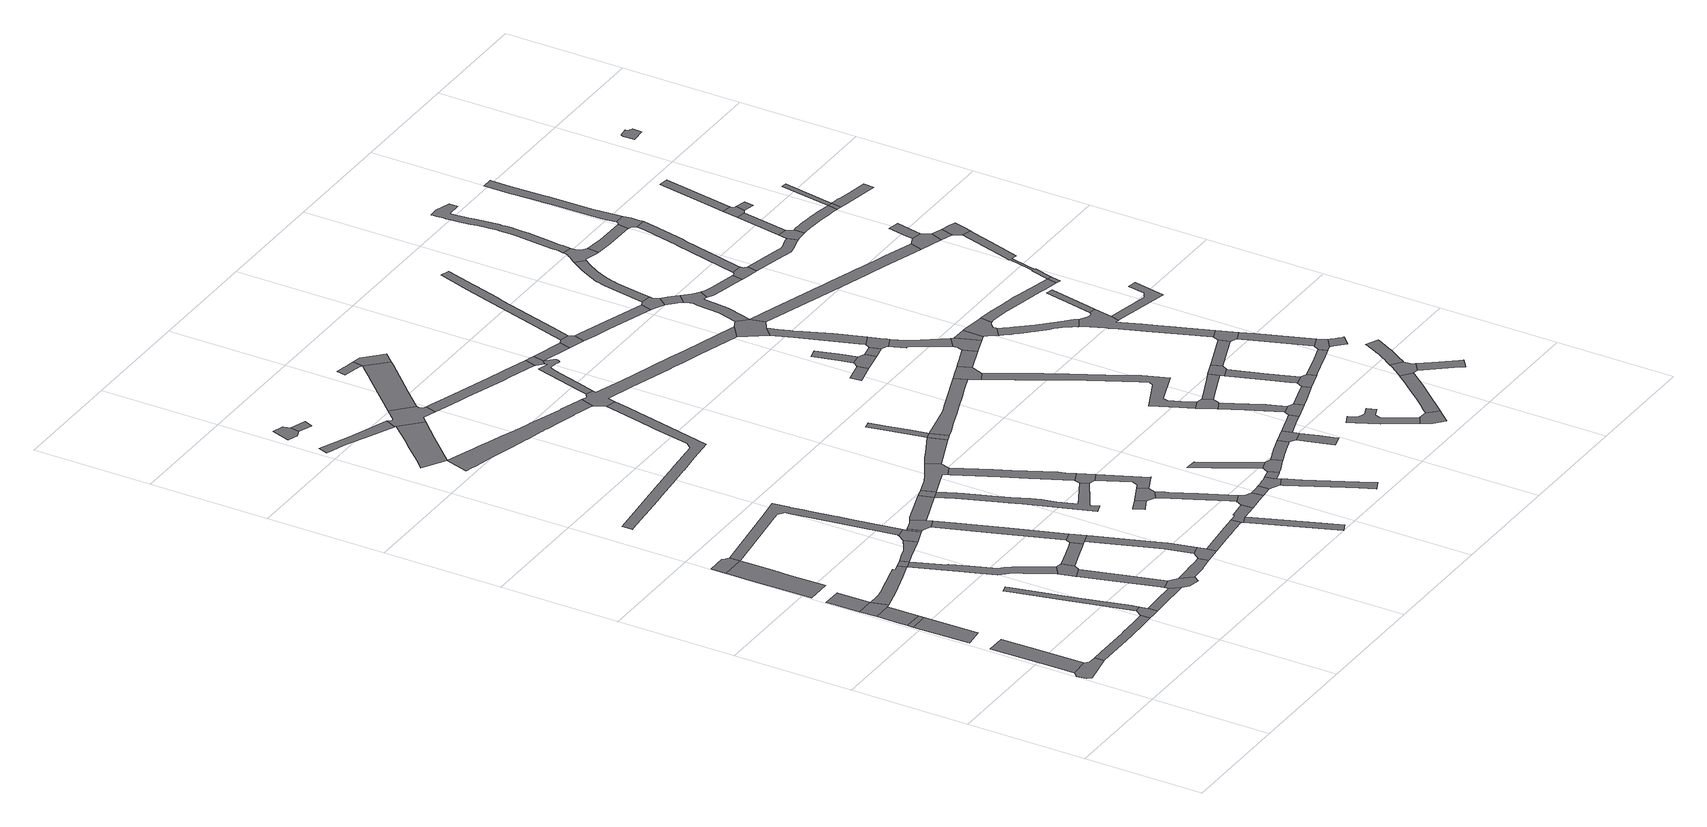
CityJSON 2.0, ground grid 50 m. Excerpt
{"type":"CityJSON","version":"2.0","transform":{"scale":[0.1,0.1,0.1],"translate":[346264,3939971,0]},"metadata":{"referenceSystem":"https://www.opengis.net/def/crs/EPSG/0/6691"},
"CityObjects":{
"road1":{"type":"Road","geometry":[{"type":"MultiSurface","lod":"1","boundaries":[[[0,1,2,3,4,5,6,7]]]}]},
"road2":{"type":"Road","attributes":{"function":"3","RoadStructureAttribute.sectionType":"1"},"geometry":[{"type":"MultiSurface","lod":"1","boundaries":[[[8,4,3,9,10,11]]]}]},
"road3":{"type":"Road","attributes":{"function":"3","RoadStructureAttribute.sectionType":"1"},"geometry":[{"type":"MultiSurface","lod":"1","boundaries":[[[12,13,14,15,16]]]}]},
"road4":{"type":"Road","geometry":[{"type":"MultiSurface","lod":"1","boundaries":[[[12,17,18,13]]]}]},
"road5":{"type":"Road","attributes":{"function":"3","RoadStructureAttribute.sectionType":"1"},"geometry":[{"type":"MultiSurface","lod":"1","boundaries":[[[19,20,18,17,21]]]}]},
"road6":{"type":"Road","geometry":[{"type":"MultiSurface","lod":"1","boundaries":[[[22,19,21,23,24,25]]]}]},
"road7":{"type":"Road","attributes":{"RoadStructureAttribute.sectionType":"1"},"geometry":[{"type":"MultiSurface","lod":"1","boundaries":[[[26,27,28,29,30,31,1,0,32,33,34,35]]]}]},
"road8":{"type":"Road","attributes":{"function":"3","RoadStructureAttribute.sectionType":"1"},"geometry":[{"type":"MultiSurface","lod":"1","boundaries":[[[36,37,38,22,25,39]]]}]},
"road9":{"type":"Road","attributes":{"function":"3","RoadStructureAttribute.sectionType":"1"},"geometry":[{"type":"MultiSurface","lod":"1","boundaries":[[[40,41,42,43,44,45,46,47,48,49,50]]]}]},
"road10":{"type":"Road","attributes":{"RoadStructureAttribute.sectionType":"1"},"geometry":[{"type":"MultiSurface","lod":"1","boundaries":[[[51,52,53,54,55,56,57,58,59,60,61,62,63,64,65,66,25,24,67,68,69]]]}]},
"road11":{"type":"Road","geometry":[{"type":"MultiSurface","lod":"1","boundaries":[[[70,71,46,45,72,73,74]]]}]},
"road12":{"type":"Road","geometry":[{"type":"MultiSurface","lod":"1","boundaries":[[[26,35,75,76,77,78,79,80,81,82,83,84]]]}]},
"road13":{"type":"Road","attributes":{"RoadStructureAttribute.sectionType":"1"},"geometry":[{"type":"MultiSurface","lod":"1","boundaries":[[[83,85,86,87,88,89,90,91,92,84]]]}]},
"road14":{"type":"Road","attributes":{"RoadStructureAttribute.sectionType":"1"},"geometry":[{"type":"MultiSurface","lod":"1","boundaries":[[[80,93,94,95,96,97,81]]]}]},
"road15":{"type":"Road","geometry":[{"type":"MultiSurface","lod":"1","boundaries":[[[98,99,100,51,69,101]]]}]},
"road16":{"type":"Road","attributes":{"RoadStructureAttribute.sectionType":"1"},"geometry":[{"type":"MultiSurface","lod":"1","boundaries":[[[101,102,103,104,105,106,107,108,109,110,111,112,113,114,115,116,117,118,119,120,98]]]}]},
"road17":{"type":"Road","attributes":{"RoadStructureAttribute.sectionType":"1"},"geometry":[{"type":"MultiSurface","lod":"1","boundaries":[[[121,122,123,124,125,126,127,128,129,130,131,132,133,72,45,134,135,136,137,138,139,140,141,142,143,144]]]}]},
"road18":{"type":"Road","attributes":{"RoadStructureAttribute.sectionType":"1"},"geometry":[{"type":"MultiSurface","lod":"1","boundaries":[[[145,146,147,148,149,150,151]]]}]},
"road19":{"type":"Road","geometry":[{"type":"MultiSurface","lod":"1","boundaries":[[[150,152,153,110,109,154,151]]]}]},
"road20":{"type":"Road","attributes":{"RoadStructureAttribute.sectionType":"1"},"geometry":[{"type":"MultiSurface","lod":"1","boundaries":[[[155,156,157,158,159,160,161,99,98]]]}]},
"road21":{"type":"Road","geometry":[{"type":"MultiSurface","lod":"1","boundaries":[[[162,163,148,147,96,95,164,165]]]}]},
"road22":{"type":"Road","attributes":{"RoadStructureAttribute.sectionType":"1"},"geometry":[{"type":"MultiSurface","lod":"1","boundaries":[[[166,167,168,169,170,171,172,173,163,162]]]}]},
"road23":{"type":"Road","geometry":[{"type":"MultiSurface","lod":"1","boundaries":[[[157,174,175,176,177,121,144,158]]]}]},
"road24":{"type":"Road","attributes":{"RoadStructureAttribute.sectionType":"1"},"geometry":[{"type":"MultiSurface","lod":"1","boundaries":[[[178,179,180,153,152,181,182,183]]]}]},
"road25":{"type":"Road","attributes":{"RoadStructureAttribute.sectionType":"1"},"geometry":[{"type":"MultiSurface","lod":"1","boundaries":[[[177,176,184,185,186]]]}]},
"road26":{"type":"Road","geometry":[{"type":"MultiSurface","lod":"1","boundaries":[[[185,187,188,189,190,191,186]]]}]},
"road27":{"type":"Road","attributes":{"RoadStructureAttribute.sectionType":"1"},"geometry":[{"type":"MultiSurface","lod":"1","boundaries":[[[187,192,193,194,195,196,197,198,199,188]]]}]},
"road28":{"type":"Road","geometry":[{"type":"MultiSurface","lod":"1","boundaries":[[[200,201,196,195,178,183]]]}]},
"road29":{"type":"Road","geometry":[{"type":"MultiSurface","lod":"1","boundaries":[[[170,169,202,203,204,205,206]]]}]},
"road30":{"type":"Road","attributes":{"RoadStructureAttribute.sectionType":"1"},"geometry":[{"type":"MultiSurface","lod":"1","boundaries":[[[205,207,208,209,201,200,210,211,212,206]]]}]},
"road31":{"type":"Road","geometry":[{"type":"MultiSurface","lod":"1","boundaries":[[[213,214,215,216,217,218,219]]]}]},
"road32":{"type":"Road","attributes":{"RoadStructureAttribute.sectionType":"1"},"geometry":[{"type":"MultiSurface","lod":"1","boundaries":[[[220,221,222,190,189,223]]]}]},
"road33":{"type":"Road","attributes":{"RoadStructureAttribute.sectionType":"1"},"geometry":[{"type":"MultiSurface","lod":"1","boundaries":[[[224,225,226,227,228,229,230,231,232,233]]]}]},
"road34":{"type":"Road","attributes":{"function":"2","RoadStructureAttribute.sectionType":"1"},"geometry":[{"type":"MultiSurface","lod":"1","boundaries":[[[234,235,236,237,238,239,240,241,242]]]}]},
"road35":{"type":"Road","attributes":{"RoadStructureAttribute.sectionType":"1"},"geometry":[{"type":"MultiSurface","lod":"1","boundaries":[[[243,244,245,246,247,248,249,250,251,252,253,254,255,256,257,258,259,260,261,262,263,264,265,266,267]]]}]},
"road36":{"type":"Road","attributes":{"RoadStructureAttribute.sectionType":"1"},"geometry":[{"type":"MultiSurface","lod":"1","boundaries":[[[215,268,269,216]]]}]},
"road37":{"type":"Road","attributes":{"RoadStructureAttribute.sectionType":"1"},"geometry":[{"type":"MultiSurface","lod":"1","boundaries":[[[270,271,272,273,274,275,276,277,278,279,204,203]]]}]},
"road38":{"type":"Road","geometry":[{"type":"MultiSurface","lod":"1","boundaries":[[[220,223,280,281]]]}]},
"road39":{"type":"Road","attributes":{"RoadStructureAttribute.sectionType":"1"},"geometry":[{"type":"MultiSurface","lod":"1","boundaries":[[[282,283,284,285,286,287,288,289,290,291,292,293,294,295,296,297,298,299,300,301,302,303,304,305,306,307,308,309,310,311,312,313,314,315,316,242,317]]]}]},
"road40":{"type":"Road","geometry":[{"type":"MultiSurface","lod":"1","boundaries":[[[223,318,319,320,321,322,323,324,325,326,327,328,329,330,331,332,333,334,335,336,337,338,339,340,280]]]}]},
"road41":{"type":"Road","attributes":{"RoadStructureAttribute.sectionType":"1"},"geometry":[{"type":"MultiSurface","lod":"1","boundaries":[[[341,342,343,344,345]]]}]},
"road42":{"type":"Road","attributes":{"RoadStructureAttribute.sectionType":"1"},"geometry":[{"type":"MultiSurface","lod":"1","boundaries":[[[346,347,348,349,350,351]]]}]},
"road43":{"type":"Road","geometry":[{"type":"MultiSurface","lod":"1","boundaries":[[[352,353,354,355,356,357,358,230,229,236,235,359,360,361]]]}]},
"road44":{"type":"Road","geometry":[{"type":"MultiSurface","lod":"1","boundaries":[[[362,363,364,365,366,281,280,367,368,369,370,371]]]}]},
"road45":{"type":"Road","geometry":[{"type":"MultiSurface","lod":"1","boundaries":[[[372,373,374,375,376,377,275,274,341,345]]]}]},
"road46":{"type":"Road","geometry":[{"type":"MultiSurface","lod":"1","boundaries":[[[378,379,380,381,346,351]]]}]},
"road47":{"type":"Road","attributes":{"RoadStructureAttribute.sectionType":"1"},"geometry":[{"type":"MultiSurface","lod":"1","boundaries":[[[382,383,384,385,379,378,386,387,388,389]]]}]},
"road48":{"type":"Road","attributes":{"RoadStructureAttribute.sectionType":"1"},"geometry":[{"type":"MultiSurface","lod":"1","boundaries":[[[390,391,392,393,394,395,370,369,396,397,398,399]]]}]},
"road49":{"type":"Road","geometry":[{"type":"MultiSurface","lod":"1","boundaries":[[[400,382,389,374,373,401,402,403,404]]]}]},
"road50":{"type":"Road","geometry":[{"type":"MultiSurface","lod":"1","boundaries":[[[405,390,399,330,329,406]]]}]},
"road51":{"type":"Road","attributes":{"RoadStructureAttribute.sectionType":"1"},"geometry":[{"type":"MultiSurface","lod":"1","boundaries":[[[407,408,409,381,380,410,411,412,405,406]]]}]},
"road52":{"type":"Road","attributes":{"RoadStructureAttribute.sectionType":"1"},"geometry":[{"type":"MultiSurface","lod":"1","boundaries":[[[403,413,414,415,416,417,404]]]}]},
"road53":{"type":"Road","attributes":{"function":"2","RoadStructureAttribute.sectionType":"1"},"geometry":[{"type":"MultiSurface","lod":"1","boundaries":[[[418,419,420,421,422,356,355,423,424,425,426,427,428,429]]]}]},
"road54":{"type":"Road","attributes":{"RoadStructureAttribute.sectionType":"1"},"geometry":[{"type":"MultiSurface","lod":"1","boundaries":[[[430,431,432,433,434,435,362,371]]]}]},
"road55":{"type":"Road","geometry":[{"type":"MultiSurface","lod":"1","boundaries":[[[436,437,438,439,415,414,440,441,442]]]}]},
"road56":{"type":"Road","attributes":{"RoadStructureAttribute.sectionType":"1"},"geometry":[{"type":"MultiSurface","lod":"1","boundaries":[[[443,444,445,446,447,448,449,361,360,450,451,452,453,454,455,456,457,458]]]}]},
"road57":{"type":"Road","attributes":{"function":"2","RoadStructureAttribute.sectionType":"1"},"geometry":[{"type":"MultiSurface","lod":"1","boundaries":[[[459,460,461,462,463,464,465,466,467,468,469,470,429]]]}]},
"road58":{"type":"Road","attributes":{"RoadStructureAttribute.sectionType":"1"},"geometry":[{"type":"MultiSurface","lod":"1","boundaries":[[[471,472,473,441,440,474,475,476,477,478]]]}]},
"road59":{"type":"Road","geometry":[{"type":"MultiSurface","lod":"1","boundaries":[[[431,430,479,480,481]]]}]},
"road60":{"type":"Road","attributes":{"RoadStructureAttribute.sectionType":"1"},"geometry":[{"type":"MultiSurface","lod":"1","boundaries":[[[482,483,484,485,486,487,431,481]]]}]},
"road61":{"type":"Road","attributes":{"RoadStructureAttribute.sectionType":"1"},"geometry":[{"type":"MultiSurface","lod":"1","boundaries":[[[488,489,490,436,442,491,492,493,494]]]}]},
"road62":{"type":"Road","attributes":{"RoadStructureAttribute.sectionType":"1"},"geometry":[{"type":"MultiSurface","lod":"1","boundaries":[[[495,496,497,498,499,500]]]}]},
"road63":{"type":"Road","geometry":[{"type":"MultiSurface","lod":"1","boundaries":[[[501,459,429,428,502,503,504]]]}]},
"road64":{"type":"Road","geometry":[{"type":"MultiSurface","lod":"1","boundaries":[[[505,506,507,508,509,510,500,499,488,494]]]}]},
"road65":{"type":"Road","geometry":[{"type":"MultiSurface","lod":"1","boundaries":[[[511,512,513,514,515,516,517,518,519,520,521,522,523,524,525,526,527,528,529,530,531,532,533,534,535,536,537,538,539]]]}]},
"road66":{"type":"Road","attributes":{"RoadStructureAttribute.sectionType":"1"},"geometry":[{"type":"MultiSurface","lod":"1","boundaries":[[[540,541,542,543,544,545,546,509,508,547,548,549,550,551,552]]]}]},
"road67":{"type":"Road","geometry":[{"type":"MultiSurface","lod":"1","boundaries":[[[457,553,511,539,554,555,556,458]]]}]},
"road68":{"type":"Road","attributes":{"RoadStructureAttribute.sectionType":"1"},"geometry":[{"type":"MultiSurface","lod":"1","boundaries":[[[557,558,559,560,561,481,480,562,563,564,565,566,567,568,569,570]]]}]},
"road69":{"type":"Road","attributes":{"RoadStructureAttribute.sectionType":"1"},"geometry":[{"type":"MultiSurface","lod":"1","boundaries":[[[571,572,573,574,575,576,577,523,522,578,301,300,256,255,579,580,581,582,583,584,585]]]}]},
"road70":{"type":"Road","attributes":{"RoadStructureAttribute.sectionType":"1"},"geometry":[{"type":"MultiSurface","lod":"1","boundaries":[[[586,554,539,587,588]]]}]},
"road71":{"type":"Road","geometry":[{"type":"MultiSurface","lod":"1","boundaries":[[[589,590,591,540,552,592,593,594,595,596]]]}]},
"road72":{"type":"Road","attributes":{"RoadStructureAttribute.sectionType":"1"},"geometry":[{"type":"MultiSurface","lod":"1","boundaries":[[[597,598,599,600,601,602,593,592]]]}]},
"road73":{"type":"Road","geometry":[{"type":"MultiSurface","lod":"1","boundaries":[[[603,588,587,604,605,606,607]]]}]},
"road74":{"type":"Road","attributes":{"RoadStructureAttribute.sectionType":"1"},"geometry":[{"type":"MultiSurface","lod":"1","boundaries":[[[608,609,610,611,612]]]}]},
"road75":{"type":"Road","attributes":{"RoadStructureAttribute.sectionType":"1"},"geometry":[{"type":"MultiSurface","lod":"1","boundaries":[[[595,613,614,615,616,617,618,619,596]]]}]},
"road76":{"type":"Road","geometry":[{"type":"MultiSurface","lod":"1","boundaries":[[[620,621,622,623,624,625,626,627]]]}]},
"road77":{"type":"Road","geometry":[{"type":"MultiSurface","lod":"1","boundaries":[[[569,628,629,630,631,632,570]]]}]},
"road78":{"type":"Road","geometry":[{"type":"MultiSurface","lod":"1","boundaries":[[[633,608,612,634,635,636,637,638]]]}]},
"road79":{"type":"Road","attributes":{"RoadStructureAttribute.sectionType":"1"},"geometry":[{"type":"MultiSurface","lod":"1","boundaries":[[[639,640,641,642,624,623,643,644,645]]]}]},
"road80":{"type":"Road","attributes":{"RoadStructureAttribute.sectionType":"1"},"geometry":[{"type":"MultiSurface","lod":"1","boundaries":[[[637,646,647,648,649,650,651,638]]]}]},
"road81":{"type":"Road","geometry":[{"type":"MultiSurface","lod":"1","boundaries":[[[639,645,616,615,652,653]]]}]},
"road82":{"type":"Road","attributes":{"RoadStructureAttribute.sectionType":"1"},"geometry":[{"type":"MultiSurface","lod":"1","boundaries":[[[654,655,656,657,658,659,660,661,662,663,664,665,666]]]}]},
"road83":{"type":"Road","attributes":{"RoadStructureAttribute.sectionType":"1"},"geometry":[{"type":"MultiSurface","lod":"1","boundaries":[[[667,668,669,670,671,672,673,674,675,676,677,621,620,678,679,680,681,682,683,684,685,686,629,628]]]}]},
"road84":{"type":"Road","attributes":{"RoadStructureAttribute.sectionType":"1"},"geometry":[{"type":"MultiSurface","lod":"1","boundaries":[[[687,688,689,690,691,692,693,605,604]]]}]},
"road85":{"type":"Road","attributes":{"RoadStructureAttribute.sectionType":"1"},"geometry":[{"type":"MultiSurface","lod":"1","boundaries":[[[694,635,634,695]]]}]},
"road86":{"type":"Road","geometry":[{"type":"MultiSurface","lod":"1","boundaries":[[[696,697,698,654,666,699,700]]]}]},
"road87":{"type":"Road","attributes":{"RoadStructureAttribute.sectionType":"1"},"geometry":[{"type":"MultiSurface","lod":"1","boundaries":[[[701,702,703,704,705,706,707,708,709,710,711,603,607]]]}]},
"road88":{"type":"Road","attributes":{"RoadStructureAttribute.sectionType":"1"},"geometry":[{"type":"MultiSurface","lod":"1","boundaries":[[[630,712,713,714,715,631]]]}]},
"road89":{"type":"Road","attributes":{"RoadStructureAttribute.sectionType":"1"},"geometry":[{"type":"MultiSurface","lod":"1","boundaries":[[[626,716,717,718,719,627]]]}]},
"road90":{"type":"Road","geometry":[{"type":"MultiSurface","lod":"1","boundaries":[[[720,721,722,723,724,725,571,585]]]}]},
"road91":{"type":"Road","attributes":{"RoadStructureAttribute.sectionType":"1"},"geometry":[{"type":"MultiSurface","lod":"1","boundaries":[[[652,726,727,728,729,730,731,653]]]}]},
"road92":{"type":"Road","attributes":{"RoadStructureAttribute.sectionType":"1"},"geometry":[{"type":"MultiSurface","lod":"1","boundaries":[[[732,733,734,735,736,737,721,720,738,739,740]]]}]},
"road93":{"type":"Road","geometry":[{"type":"MultiSurface","lod":"1","boundaries":[[[741,742,743,744,745,732,740,694,695]]]}]},
"road94":{"type":"Road","attributes":{"RoadStructureAttribute.sectionType":"1"},"geometry":[{"type":"MultiSurface","lod":"1","boundaries":[[[746,747,748,749,743,742,750,751,752,753,754,755,756,757,758,759,760,761,762,763,764,765,766]]]}]},
"road95":{"type":"Road","geometry":[{"type":"MultiSurface","lod":"1","boundaries":[[[767,768,769,713,712,770,771,772,773,746,766]]]}]},
"road96":{"type":"Road","geometry":[{"type":"MultiSurface","lod":"1","boundaries":[[[774,775,776,777,778,779,780,781,782,691,690]]]}]},
"road97":{"type":"Road","attributes":{"RoadStructureAttribute.sectionType":"1"},"geometry":[{"type":"MultiSurface","lod":"1","boundaries":[[[783,784,785,786,787,788,789,790]]]}]},
"road98":{"type":"Road","geometry":[{"type":"MultiSurface","lod":"1","boundaries":[[[785,791,792,718,717,786]]]}]},
"road99":{"type":"Road","geometry":[{"type":"MultiSurface","lod":"1","boundaries":[[[790,789,729,728,793,794]]]}]},
"road100":{"type":"Road","attributes":{"RoadStructureAttribute.sectionType":"1"},"geometry":[{"type":"MultiSurface","lod":"1","boundaries":[[[795,796,797,798,799,800,801,802,803,698,697,804,805,806,807,808,809,810]]]}]},
"road101":{"type":"Road","geometry":[{"type":"MultiSurface","lod":"1","boundaries":[[[811,773,772,812,813]]]}]},
"road102":{"type":"Road","geometry":[{"type":"MultiSurface","lod":"1","boundaries":[[[814,815,816,817,818,819,725,724,820,821,822,823,824,825,826,827,828,829]]]}]},
"road103":{"type":"Road","attributes":{"RoadStructureAttribute.sectionType":"1"},"geometry":[{"type":"MultiSurface","lod":"1","boundaries":[[[830,831,832,779,778,833,834,835,836,837,814,829]]]}]},
"road104":{"type":"Road","attributes":{"RoadStructureAttribute.sectionType":"1"},"geometry":[{"type":"MultiSurface","lod":"1","boundaries":[[[838,839,840,841,842,843,844,845,846,847,848,849,850,851,852,853,854,855,856,857,858,859,860,861,862,811,813]]]}]},
"road105":{"type":"Road","attributes":{"RoadStructureAttribute.sectionType":"1"},"geometry":[{"type":"MultiSurface","lod":"1","boundaries":[[[863,864,865,866,867,868,869,870,871,872,873,874,875,876,877,782,781,878,879,880,881,882,883,884,885,886,887,888,889,890,891,892,893,894,895]]]}]},
"road106":{"type":"Road","attributes":{"RoadStructureAttribute.sectionType":"1"},"geometry":[{"type":"MultiSurface","lod":"1","boundaries":[[[896,897,792,791,898,899]]]}]},
"road107":{"type":"Road","attributes":{"RoadStructureAttribute.sectionType":"1"},"geometry":[{"type":"MultiSurface","lod":"1","boundaries":[[[793,900,901,902,903,904,905,794]]]}]},
"road108":{"type":"Road","attributes":{"RoadStructureAttribute.sectionType":"1"},"geometry":[{"type":"MultiSurface","lod":"1","boundaries":[[[848,906,907,908,909,910,911,912,913,914,915,916,917,918,919,920,921,922,923,924,925,926,927,928,929,930,931,932,933,934,935,936,937,938,939,940,941,942,943,944,945,946,947,948,949,950,951,849]]]}]},
"road109":{"type":"Road","attributes":{"RoadStructureAttribute.sectionType":"1"},"geometry":[{"type":"MultiSurface","lod":"1","boundaries":[[[825,952,953,954,955,956,957,958,826]]]}]},
"road110":{"type":"Road","geometry":[{"type":"MultiSurface","lod":"1","boundaries":[[[959,960,961,962,963,964,965,795,810,966,967]]]}]},
"road111":{"type":"Road","attributes":{"RoadStructureAttribute.sectionType":"1"},"geometry":[{"type":"MultiSurface","lod":"1","boundaries":[[[966,968,969,970,971,972,967]]]}]},
"road112":{"type":"Road","attributes":{"RoadStructureAttribute.sectionType":"1"},"geometry":[{"type":"MultiSurface","lod":"1","boundaries":[[[973,974,975,976,977,978,979,980,981,982,983,984,985,986,928,927,987,988,989,990,991,992,993,994,995,996,997,998,999,1000]]]}]},
"road113":{"type":"Road","geometry":[{"type":"MultiSurface","lod":"1","boundaries":[[[1001,1002,1000,999,896,899]]]}]},
"road114":{"type":"Road","attributes":{"RoadStructureAttribute.sectionType":"1"},"geometry":[{"type":"MultiSurface","lod":"1","boundaries":[[[961,1003,1004,1005,1006,1007,1008,1009,1010,1011,1012,1013,1014,1015,1016,1017,1018,1019,1020,1021,1022,962]]]}]},
"road115":{"type":"Road","attributes":{"RoadStructureAttribute.sectionType":"1"},"geometry":[{"type":"MultiSurface","lod":"1","boundaries":[[[1023,1002,1001,1024,1025,1026]]]}]},
"road116":{"type":"Road","geometry":[{"type":"MultiSurface","lod":"1","boundaries":[[[1027,1028,1029,1030,1031,1032,1033,1034,1035,1036,1037,1038,1039,1040,1041,1042,1043,1044,1045,863,895]]]}]},
"road117":{"type":"Road","geometry":[{"type":"MultiSurface","lod":"1","boundaries":[[[1025,904,903,1046,1047,1048,1049,1050,1051,1052,1053,1026]]]}]},
"road118":{"type":"Road","geometry":[{"type":"MultiSurface","lod":"1","boundaries":[[[1054,1055,1056,1057,1058,956,955,1059,1060,1061,1062,1063,1064,1065,1066,1067,1068]]]}]},
"road119":{"type":"Road","attributes":{"RoadStructureAttribute.sectionType":"1"},"geometry":[{"type":"MultiSurface","lod":"1","boundaries":[[[1069,1070,1071,1072,1073,1074,1075,1076,1077,1078,1079,1080,724,723,1081,1082,1083,1084,1085]]]}]},
"road120":{"type":"Road","attributes":{"RoadStructureAttribute.sectionType":"1"},"geometry":[{"type":"MultiSurface","lod":"1","boundaries":[[[1086,1087,1088,1089,1090,1091,1092,1093,1047,1046,1094,1095,1096]]]}]},
"road121":{"type":"Road","attributes":{"RoadStructureAttribute.sectionType":"1"},"geometry":[{"type":"MultiSurface","lod":"1","boundaries":[[[858,1097,1098,1099,1100,1101,1102,1103,1104,1105,1106,1107,1108,1109,1110,1111,1112,1113,1114,1115,859]]]}]},
"road122":{"type":"Road","attributes":{"RoadStructureAttribute.sectionType":"1"},"geometry":[{"type":"MultiSurface","lod":"1","boundaries":[[[981,1116,1117,1118,1119,1120,982]]]}]},
"road123":{"type":"Road","attributes":{"RoadStructureAttribute.sectionType":"1"},"geometry":[{"type":"MultiSurface","lod":"1","boundaries":[[[1121,1122,1123,1124,1125,1126,1127,1128,1129,1130,1131,1132,1133,1134,1135,1136,1137,1138,1139,1140,1141,1142,1143,1144,1145,1146,1147,1148,1149,1150,1151,1152,1153,1035,1034,1154,1155,1156,1157,1158,1159,1160,1161,1162,1163,1164,1165,1166,1167,1168,1169,1170,1171,1172,1173,1174,1175,1176,1177,1178]]]}]},
"road124":{"type":"Road","geometry":[{"type":"MultiSurface","lod":"1","boundaries":[[[1179,1180,1181,1182,1183,1184,1185,1186,1187,980,979]]]}]},
"road125":{"type":"Road","attributes":{"RoadStructureAttribute.sectionType":"1"},"geometry":[{"type":"MultiSurface","lod":"1","boundaries":[[[1030,1188,1189,1190,1191,1192,1193,1031]]]}]},
"road126":{"type":"Road","attributes":{"RoadStructureAttribute.sectionType":"1"},"geometry":[{"type":"MultiSurface","lod":"1","boundaries":[[[1194,1195,1196,1197,1198,1199,1200,1201,1202,1203,1204,1205,1206,1207,1054,1068]]]}]},
"road127":{"type":"Road","attributes":{"RoadStructureAttribute.sectionType":"1"},"geometry":[{"type":"MultiSurface","lod":"1","boundaries":[[[1208,1209,1210,1211,1212,1213,1214,1215,1216,1217,1218,1219,1220,1221,1222,1223,1224,1225,1226,1061,1060]]]}]},
"road128":{"type":"Road","geometry":[{"type":"MultiSurface","lod":"1","boundaries":[[[1109,1108,1227,1228]]]}]},
"road129":{"type":"Road","geometry":[{"type":"MultiSurface","lod":"1","boundaries":[[[1229,1191,1190,1230,1231,1232,1202,1201,1233,1234,1235,1236]]]}]},
"road130":{"type":"Road","geometry":[{"type":"MultiSurface","lod":"1","boundaries":[[[1237,1215,1214,1238,1239,1240,1241,1242,1243,1244]]]}]},
"road131":{"type":"Road","attributes":{"RoadStructureAttribute.sectionType":"1"},"geometry":[{"type":"MultiSurface","lod":"1","boundaries":[[[1235,1245,1246,1247,1248,1249,1250,1251,1252,1253,1254,1255,1256,1257,1258,1259,1236]]]}]},
"road132":{"type":"Road","attributes":{"RoadStructureAttribute.sectionType":"1"},"geometry":[{"type":"MultiSurface","lod":"1","boundaries":[[[1260,1261,1262,1263,1264,1265,1109,1228,1266,1267,1268,1269,1270,1271,1272,1273,1274,1275,1276,1277]]]}]},
"road133":{"type":"Road","attributes":{"RoadStructureAttribute.sectionType":"1"},"geometry":[{"type":"MultiSurface","lod":"1","boundaries":[[[1278,1279,1237,1244]]]}]},
"road134":{"type":"Road","geometry":[{"type":"MultiSurface","lod":"1","boundaries":[[[1280,1281,1069,1085,1282,1283]]]}]},
"road135":{"type":"Road","geometry":[{"type":"MultiSurface","lod":"1","boundaries":[[[1284,1285,1286,1279,1278,1287,1288]]]}]},
"road136":{"type":"Road","attributes":{"RoadStructureAttribute.sectionType":"1"},"geometry":[{"type":"MultiSurface","lod":"1","boundaries":[[[1289,1290,1291,1281,1280]]]}]},
"road137":{"type":"Road","attributes":{"RoadStructureAttribute.sectionType":"1"},"geometry":[{"type":"MultiSurface","lod":"1","boundaries":[[[1292,1283,1282,1293]]]}]},
"road138":{"type":"Road","attributes":{"RoadStructureAttribute.sectionType":"1"},"geometry":[{"type":"MultiSurface","lod":"1","boundaries":[[[1294,1295,1296,1297,1298,1299,1300,1301,1302,1303,1242,1241,1304,1305,1306,1307,1308,1309,1310,1311,1312,1313,1314]]]}]},
"road139":{"type":"Road","attributes":{"RoadStructureAttribute.sectionType":"1"},"geometry":[{"type":"MultiSurface","lod":"1","boundaries":[[[1287,1315,1316,1288]]]}]},
"road140":{"type":"Road","geometry":[{"type":"MultiSurface","lod":"1","boundaries":[[[1276,1317,1318,1319,1292,1293,1277]]]}]},
"road141":{"type":"Road","attributes":{"RoadStructureAttribute.sectionType":"1"},"geometry":[{"type":"MultiSurface","lod":"1","boundaries":[[[1285,1320,1321,1322,1323,1324,1286]]]}]},
"road142":{"type":"Road","geometry":[{"type":"MultiSurface","lod":"1","boundaries":[[[1313,1325,1326,1314]]]}]},
"road143":{"type":"Road","attributes":{"RoadStructureAttribute.sectionType":"1"},"geometry":[{"type":"MultiSurface","lod":"1","boundaries":[[[1326,1327,1328,1314]]]}]},
"road144":{"type":"Road","attributes":{"RoadStructureAttribute.sectionType":"1"},"geometry":[{"type":"MultiSurface","lod":"1","boundaries":[[[1329,1330,1331,1332,1333,1334,1335,1336,1326,1325,1337,1338,1339,1340,1341,1342,1343,1344]]]}]},
"road145":{"type":"Road","geometry":[{"type":"MultiSurface","lod":"1","boundaries":[[[1345,1346,1347,1348,1349,1350,1351]]]}]}
},
"vertices":[
[158,296,0],[158,336,0],[121,336,0],[104,351,0],[24,346,0],[4,326,0],[11,286,0],[26,271,0],
[23,417,0],[102,514,0],[99,704,0],[19,703,0],
[94,1030,0],[14,1029,0],[17,814,0],[18,792,0],[98,800,0],
[94,1053,0],[14,1054,0],
[13,1185,0],[14,1087,0],[93,1186,0],
[12,1258,0],[100,1188,0],[109,1190,0],[92,1259,0],
[511,343,0],[457,341,0],[368,338,0],[367,338,0],[328,337,0],[206,336,0],[331,297,0],[368,298,0],[458,301,0],[512,303,0],
[10,1400,0],[11,1370,0],[11,1354,0],[90,1401,0],
[115,1463,0],[113,1616,0],[113,1691,0],[112,1759,0],[111,1795,0],[111,1827,0],[6,1826,0],[6,1810,0],[7,1725,0],[8,1641,0],[10,1462,0],
[372,1305,0],[342,1298,0],[340,1306,0],[313,1299,0],[177,1263,0],[171,1262,0],[165,1261,0],[159,1260,0],[153,1259,0],[144,1258,0],[136,1258,0],[127,1257,0],[119,1257,0],[112,1258,0],[105,1258,0],[99,1258,0],[193,1211,0],[312,1248,0],[381,1270,0],
[6,1891,0],[6,1869,0],[109,1872,0],[91,1887,0],[86,1892,0],
[541,304,0],[550,304,0],[553,304,0],[555,304,0],[557,304,0],[571,305,0],[569,345,0],[563,369,0],[561,380,0],[531,373,0],
[556,399,0],[554,408,0],[501,623,0],[442,867,0],[438,881,0],[409,873,0],[415,848,0],[464,651,0],
[642,308,0],[734,312,0],[763,313,0],[732,352,0],[640,348,0],
[419,1282,0],[408,1316,0],[383,1308,0],[382,1268,0],
[458,1066,0],[465,1049,0],[501,950,0],[522,928,0],[541,906,0],[559,872,0],[561,868,0],[618,761,0],[659,791,0],[650,806,0],[578,933,0],[562,950,0],[560,952,0],[558,955,0],[541,974,0],[503,1074,0],[485,1120,0],[475,1148,0],[471,1146,0],
[610,1419,0],[579,1623,0],[571,1678,0],[569,1691,0],[554,1792,0],[551,1807,0],[550,1817,0],[543,1862,0],[542,1867,0],[532,1933,0],[469,1924,0],[466,1923,0],[423,1917,0],[372,1864,0],[444,1875,0],[473,1879,0],[495,1863,0],[498,1861,0],[501,1837,0],[514,1755,0],[535,1614,0],[566,1415,0],[566,1413,0],[566,1412,0],
[680,543,0],[727,380,0],[730,370,0],[778,383,0],[730,549,0],[684,709,0],[637,691,0],
[698,735,0],[686,784,0],[636,695,0],
[457,1294,0],[550,1323,0],[559,1326,0],[544,1379,0],[498,1351,0],[482,1341,0],[440,1327,0],
[852,310,0],[813,356,0],[785,292,0],[835,285,0],
[918,314,0],[920,315,0],[936,317,0],[982,324,0],[975,366,0],[936,363,0],[918,362,0],[868,359,0],
[565,1328,0],[567,1329,0],[631,1352,0],[613,1404,0],
[838,837,0],[818,828,0],[758,808,0],[774,761,0],[834,781,0],[853,787,0],
[633,1352,0],[640,1355,0],[622,1407,0],
[678,1340,0],[720,1355,0],[712,1378,0],[683,1432,0],[665,1422,0],
[690,1304,0],[729,1196,0],[768,1085,0],[849,857,0],[891,872,0],[809,1103,0],[775,1199,0],[749,1274,0],
[870,793,0],[914,808,0],
[1005,327,0],[1058,334,0],[1053,373,0],[1044,409,0],[1001,398,0],
[1016,520,0],[1001,563,0],[922,786,0],[897,718,0],[953,562,0],[973,507,0],
[79,3706,0],[98,3713,0],[108,3717,0],[118,3756,0],[107,3784,0],[64,3799,0],[37,3721,0],
[853,1493,0],[701,1442,0],[690,1436,0],[872,1436,0],
[26,3548,0],[52,3539,0],[105,3521,0],[151,3500,0],[214,3471,0],[317,3425,0],[338,3471,0],[259,3502,0],[170,3536,0],[40,3588,0],
[321,3258,0],[404,3344,0],[323,3422,0],[316,3414,0],[249,3342,0],[223,3315,0],[147,3234,0],[106,3192,0],[202,3134,0],
[110,2288,0],[113,2288,0],[333,2312,0],[376,2317,0],[474,2327,0],[577,2338,0],[579,2338,0],[675,2349,0],[785,2361,0],[826,2544,0],[859,2696,0],[870,2747,0],[884,2808,0],[838,2818,0],[817,2722,0],[793,2609,0],[786,2578,0],[753,2425,0],[733,2400,0],[592,2385,0],[579,2384,0],[577,2383,0],[505,2376,0],[333,2357,0],[108,2332,0],
[169,3695,0],[184,3732,0],
[1078,336,0],[1150,345,0],[1211,352,0],[1222,353,0],[1283,360,0],[1279,400,0],[1217,393,0],[1215,393,0],[1145,384,0],[1074,376,0],
[910,1450,0],[891,1505,0],
[201,3028,0],[217,3024,0],[307,3000,0],[399,2977,0],[481,2956,0],[484,2955,0],[523,2945,0],[561,2936,0],[563,2935,0],[584,2930,0],[586,2929,0],[602,2925,0],[641,2915,0],[681,2904,0],[721,2893,0],[722,2893,0],[760,2882,0],[800,2871,0],[817,2866,0],[835,2924,0],[821,2928,0],[738,2955,0],[731,2957,0],[684,2972,0],[587,3004,0],[585,3005,0],[544,3018,0],[521,3026,0],[519,3026,0],[451,3050,0],[417,3061,0],[381,3074,0],[348,3085,0],[313,3096,0],[311,3097,0],[172,3036,0],
[904,1363,0],[914,1340,0],[962,1213,0],[976,1177,0],[994,1128,0],[1018,1056,0],[1085,859,0],[1123,872,0],[1111,905,0],[1110,908,0],[1146,929,0],[1247,989,0],[1232,1022,0],[1136,970,0],[1097,949,0],[1070,1029,0],[1058,1086,0],[1042,1124,0],[1013,1193,0],[1005,1214,0],[1004,1216,0],[951,1355,0],[941,1379,0],
[1287,351,0],[1422,0,0],[1459,17,0],[1427,100,0],[1324,365,0],
[1223,781,0],[1185,764,0],[1167,756,0],[1186,715,0],[1196,719,0],[1242,741,0],
[488,3404,0],[484,3411,0],[483,3419,0],[486,3429,0],[406,3505,0],[361,3458,0],[353,3458,0],[427,3368,0],[485,3349,0],[500,3397,0],
[1066,1589,0],[1029,1568,0],[992,1547,0],[955,1526,0],[936,1520,0],[960,1468,0],[1031,1494,0],[1040,1476,0],[1085,1497,0],[1097,1535,0],
[1355,369,0],[1397,374,0],[1392,421,0],[1315,412,0],[1318,405,0],[1289,401,0],
[1278,724,0],[1316,748,0],[1326,779,0],[1308,820,0],
[1448,468,0],[1384,603,0],[1337,703,0],[1332,715,0],[1303,671,0],[1340,592,0],[1396,472,0],[1407,449,0],
[1285,1067,0],[1268,1103,0],[1260,1132,0],[1235,1184,0],[1185,1288,0],[1156,1350,0],[1045,1465,0],[1123,1296,0],[1167,1200,0],[1238,1046,0],
[1458,446,0],[1417,376,0],[1478,383,0],[1494,385,0],[1488,433,0],
[1315,1000,0],[1276,982,0],
[1336,853,0],[1328,830,0],[1323,827,0],[1396,811,0],[1401,813,0],[1399,816,0],
[1540,390,0],[1547,391,0],[1544,436,0],[1525,434,0],[1522,434,0],
[630,3738,0],[606,3713,0],[595,3702,0],[593,3699,0],[564,3669,0],[489,3433,0],[566,3513,0],[591,3539,0],[593,3541,0],[704,3656,0],[721,3674,0],[642,3750,0],
[1261,1602,0],[1236,1677,0],[1205,1661,0],[1171,1644,0],[1138,1627,0],[1104,1610,0],
[1613,448,0],[1596,444,0],[1579,441,0],[1562,438,0],[1590,370,0],[1631,389,0],[1623,405,0],
[876,3279,0],[871,3280,0],[800,3302,0],[598,3366,0],[591,3368,0],[589,3369,0],[530,3388,0],[510,3341,0],[568,3323,0],[588,3316,0],[590,3316,0],[638,3301,0],[813,3245,0],[844,3236,0],[965,3200,0],[979,3247,0],
[650,3795,0],[598,3805,0],[596,3806,0],[594,3806,0],[561,3813,0],[553,3773,0],[591,3766,0],[594,3765,0],[596,3765,0],[607,3763,0],[616,3761,0],[629,3757,0],
[1756,128,0],[1664,320,0],[1641,368,0],[1595,359,0],[1697,148,0],[1718,105,0],[1746,45,0],[1787,65,0],
[1267,1604,0],[1291,1613,0],[1266,1684,0],
[1251,1758,0],[1232,1854,0],[1219,1919,0],[1189,1913,0],[1201,1855,0],[1221,1753,0],
[1652,460,0],[1647,458,0],[1631,453,0],[1625,405,0],[1643,410,0],[1662,416,0],[1667,418,0],
[1614,660,0],[1576,729,0],[1528,732,0],[1574,650,0],[1666,488,0],[1704,502,0],
[678,3790,0],[751,3705,0],[761,3716,0],[687,3788,0],
[1684,424,0],[1707,433,0],[1729,442,0],[1751,451,0],[1734,493,0],[1725,495,0],
[991,3172,0],[996,3167,0],[996,3165,0],[996,3164,0],[995,3162,0],[994,3162,0],[953,3172,0],[949,3173,0],[947,3171,0],[916,3062,0],[891,2971,0],[879,2930,0],[910,2920,0],[934,2995,0],[950,3051,0],[968,3117,0],[977,3137,0],[980,3141,0],[981,3141,0],[983,3142,0],[986,3142,0],[1015,3137,0],[1024,3133,0],[1033,3133,0],[1038,3137,0],[1040,3144,0],[1040,3151,0],[1036,3159,0],[1006,3188,0],
[1865,541,0],[1856,538,0],[1809,522,0],[1806,521,0],[1791,515,0],[1772,508,0],[1754,500,0],[1770,459,0],[1789,466,0],[1807,473,0],[1825,480,0],[1870,495,0],[1878,498,0],
[965,3196,0],[1020,3236,0],[1001,3241,0],[989,3245,0],
[1498,1748,0],[1477,1741,0],[1440,1726,0],[1430,1722,0],[1374,1709,0],[1323,1624,0],[1373,1643,0],[1450,1671,0],[1453,1672,0],[1497,1689,0],[1558,1712,0],[1609,1732,0],[1677,1757,0],[1658,1809,0],
[1577,2699,0],[1565,2703,0],[1339,2771,0],[1264,2794,0],[1088,2847,0],[1033,2864,0],[905,2905,0],[859,2916,0],[892,2844,0],[1006,2809,0],[1189,2754,0],[1212,2747,0],[1254,2734,0],[1338,2709,0],[1518,2654,0],
[1028,3233,0],[1138,3150,0],[1152,3198,0],
[1922,558,0],[1902,552,0],[1875,544,0],[1905,483,0],[1953,497,0],[1947,519,0],[1946,523,0],[1934,562,0],
[1942,355,0],[1946,339,0],[1986,350,0],[1995,353,0],[1993,359,0],[1974,426,0],
[1173,3210,0],[1208,3131,0],[1222,3178,0],[1211,3198,0],[1212,3199,0],
[1554,2159,0],[1469,2140,0],[1474,2097,0],[1474,2095,0],[1564,2115,0],
[2007,543,0],[2029,550,0],[2060,559,0],[2048,597,0],[1996,581,0],[1992,580,0],[1949,566,0],
[1960,939,0],[1919,920,0],[1924,910,0],[1954,847,0],[1995,866,0],[1996,869,0],[2007,897,0],[1988,933,0],
[1702,1713,0],[1741,1735,0],[1761,1787,0],[1741,1840,0],[1692,1822,0],
[1572,2183,0],[1655,2135,0],[1645,2179,0],[1639,2182,0],[1617,2192,0],[1572,2184,0],
[2102,633,0],[2085,675,0],[2071,709,0],[2043,766,0],[1999,755,0],[2030,691,0],[2059,621,0],
[1605,2239,0],[1598,2265,0],[1574,2355,0],[1531,2344,0],[1554,2254,0],[1558,2240,0],
[2141,584,0],[2129,622,0],
[2275,168,0],[2225,252,0],[2202,292,0],[2210,320,0],[2247,336,0],[2232,372,0],[2195,357,0],[2165,368,0],[2149,404,0],[2108,386,0],[2122,352,0],[2162,270,0],[2237,145,0],
[1736,1654,0],[1764,1604,0],[1776,1583,0],[1862,1433,0],[1862,1432,0],[1925,1309,0],[1982,1197,0],[1995,1162,0],[1985,1143,0],[1847,1081,0],[1893,974,0],[1934,993,0],[1914,1040,0],[1920,1060,0],[2062,1112,0],[2023,1215,0],[1963,1333,0],[1901,1454,0],[1854,1537,0],[1775,1676,0],
[1263,3114,0],[1333,3093,0],[1507,3036,0],[1528,3029,0],[1544,3076,0],[1348,3141,0],[1254,3169,0],
[1697,2190,0],[1710,2147,0],
[2343,113,0],[2356,127,0],[2315,164,0],[2262,104,0],[2303,67,0],
[1236,3280,0],[1314,3543,0],[1320,3562,0],[1357,3683,0],[1360,3693,0],[1398,3818,0],[1360,3829,0],[1317,3690,0],[1286,3588,0],[1275,3554,0],[1221,3371,0],
[1873,1828,0],[1853,1883,0],[1773,1852,0],[1761,1848,0],
[2121,943,0],[2171,964,0],[2157,1006,0],[2117,989,0],
[1589,2554,0],[1630,2593,0],[1637,2597,0],[1666,2616,0],[1654,2677,0],[1613,2716,0],
[2168,592,0],[2197,601,0],[2265,625,0],[2253,660,0],[2209,647,0],[2193,642,0],
[1758,2235,0],[1717,2359,0],[1675,2464,0],[1661,2497,0],[1656,2508,0],[1641,2551,0],[1620,2468,0],[1701,2236,0],[1710,2212,0],
[1730,2138,0],[1739,2133,0],[1786,2154,0],[1782,2165,0],[1773,2189,0],
[1905,1962,0],[1860,2022,0],[1839,2053,0],[1810,2099,0],[1740,2130,0],[1747,2113,0],[1763,2068,0],[1773,2072,0],[1793,2038,0],[1799,2028,0],[1802,2023,0],[1811,2007,0],[1820,1992,0],[1828,1977,0],[1835,1965,0],[1836,1964,0],[1841,1954,0],[1848,1943,0],[1852,1936,0],[1855,1931,0],[1858,1926,0],
[1861,1917,0],[1861,1906,0],[1858,1893,0],[1922,1846,0],[1929,1848,0],[1949,1855,0],[1914,1951,0],
[1541,3025,0],[1552,3020,0],[1564,3015,0],[1575,3009,0],[1586,3002,0],[1617,3041,0],[1607,3069,0],[1609,3080,0],[1564,3086,0],
[2291,756,0],[2265,831,0],[2220,961,0],[2177,946,0],[2222,817,0],[2258,712,0],[2267,688,0],[2311,698,0],
[2235,988,0],[2218,1030,0],
[2350,652,0],[2339,687,0],
[2501,384,0],[2494,375,0],[2477,353,0],[2453,323,0],[2428,294,0],[2403,265,0],[2378,236,0],[2356,210,0],[2333,185,0],[2457,243,0],[2470,258,0],[2485,276,0],[2496,288,0],[2520,319,0],[2538,341,0],[2545,351,0],
[1978,1951,0],[1970,1863,0],[1978,1866,0],
[1637,2951,0],[1644,2939,0],[1648,2916,0],[1647,2908,0],[1645,2895,0],[1635,2798,0],[1680,2773,0],[1685,2789,0],[1691,2850,0],[1695,2890,0],[1696,2899,0],[1712,2895,0],[1735,2934,0],[1715,2947,0],[1706,2954,0],[1675,2987,0],
[1664,2999,0],[1643,3022,0],[1618,3041,0],[1596,2994,0],[1606,2986,0],[1615,2977,0],[1624,2968,0],[1632,2958,0],
[1980,1864,0],[1983,1862,0],[1985,1859,0],[1988,1856,0],[1989,1854,0],[1990,1853,0],[1996,1845,0],[1999,1841,0],[2002,1836,0],[2007,1828,0],[2013,1821,0],[2054,1850,0],[2054,1854,0],[2053,1859,0],[2053,1860,0],[2055,1868,0],[2059,1872,0],[2061,1874,0],[2073,1885,0],[2078,1888,0],[2083,1889,0],[2089,1939,0],[2083,1940,0],[2005,1949,0],[1991,1951,0],
[1685,3447,0],[1674,3430,0],[1663,3413,0],[1653,3395,0],[1643,3377,0],[1635,3362,0],[1627,3347,0],[1619,3331,0],[1617,3327,0],[1612,3316,0],[1608,3303,0],[1604,3290,0],[1600,3277,0],[1595,3262,0],[1584,3207,0],[1614,3110,0],[1628,3199,0],[1635,3234,0],[1639,3251,0],[1643,3264,0],[1647,3277,0],[1650,3288,0],[1654,3298,0],[1654,3299,0],[1660,3313,0],[1667,3327,0],[1674,3341,0],[1682,3356,0],[1687,3363,0],[1692,3373,0],[1697,3381,0],[1705,3394,0],[1722,3417,0],
[2390,1096,0],[2273,1051,0],[2295,1011,0],[2403,1053,0],
[2365,657,0],[2465,688,0],[2469,689,0],[2528,707,0],[2517,742,0],[2449,720,0],
[2016,1816,0],[2025,1804,0],[2045,1781,0],[2050,1775,0],[2065,1759,0],[2086,1737,0],[2103,1720,0],[2107,1716,0],[2115,1707,0],[2116,1707,0],[2127,1695,0],[2138,1685,0],[2147,1677,0],[2158,1666,0],[2170,1655,0],[2181,1644,0],[2192,1632,0],[2198,1623,0],[2204,1614,0],[2210,1605,0],[2215,1595,0],[2217,1593,0],[2263,1621,0],[2260,1625,0],[2253,1634,0],[2244,1643,0],[2236,1651,0],[2227,1659,0],[2218,1669,0],[2208,1679,0],[2199,1689,0],[2189,1699,0],[2179,1709,0],[2168,1718,0],[2158,1728,0],[2148,1738,0],[2134,1753,0],[2122,1767,0],[2121,1768,0],[2108,1784,0],[2094,1799,0],[2085,1810,0],[2076,1820,0],[2067,1831,0],[2063,1836,0],[2058,1844,0],
[1737,2881,0],[1779,2870,0],[1858,2854,0],[1892,2846,0],[1897,2891,0],[1790,2914,0],[1754,2924,0],
[2602,386,0],[2600,388,0],[2596,423,0],[2551,454,0],[2542,440,0],[2526,418,0],[2510,396,0],[2569,347,0],[2609,377,0],
[2654,238,0],[2680,204,0],[2719,235,0],[2709,248,0],[2647,328,0],
[2409,1244,0],[2395,1281,0],[2370,1346,0],[2350,1400,0],[2322,1475,0],[2316,1493,0],[2331,1489,0],[2341,1527,0],[2357,1604,0],[2327,1610,0],[2321,1601,0],[2313,1598,0],[2305,1598,0],[2296,1600,0],[2221,1586,0],[2227,1576,0],[2232,1567,0],[2237,1557,0],[2243,1543,0],[2249,1528,0],[2255,1514,0],[2260,1499,0],[2262,1492,0],[2269,1475,0],[2313,1357,0],[2362,1227,0],[2400,1124,0],[2447,1142,0],
[2431,1041,0],[2477,1059,0],
[2598,425,0],[2602,431,0],[2617,454,0],[2632,478,0],[2646,501,0],[2656,521,0],[2666,541,0],[2676,559,0],[2685,578,0],[2687,583,0],[2636,607,0],[2629,589,0],[2626,584,0],[2617,565,0],[2607,547,0],[2598,528,0],[2584,506,0],[2571,484,0],[2569,482,0],[2556,462,0],
[2498,1004,0],[2460,962,0],[2532,768,0],[2579,785,0],
[1727,3421,0],[1732,3423,0],[1781,3407,0],[1795,3406,0],[1799,3454,0],[1778,3468,0],[1771,3485,0],[1768,3509,0],[1728,3518,0],[1727,3514,0],[1726,3509,0],[1724,3504,0],[1723,3500,0],[1721,3495,0],[1718,3491,0],[1711,3479,0],[1703,3469,0],[1702,3467,0],[1694,3458,0],
[2554,715,0],[2598,747,0],[2597,749,0],[2593,755,0],[2591,758,0],[2589,762,0],[2587,765,0],[2585,768,0],
[1919,2902,0],[1915,2896,0],[1912,2893,0],[1908,2892,0],[1904,2891,0],[1920,2840,0],[1971,2830,0],[1980,2874,0],[1976,2876,0],[1973,2879,0],[1970,2882,0],[1967,2885,0],[1966,2889,0],[1965,2894,0],[1965,2898,0],
[2429,2433,0],[2303,2473,0],[2264,2485,0],[2171,2515,0],[2168,2516,0],[2140,2525,0],[2046,2554,0],[2007,2566,0],[1996,2570,0],[1842,2618,0],[1805,2630,0],[1773,2640,0],[2028,2502,0],[2155,2462,0],[2165,2459,0],[2236,2437,0],[2413,2381,0],
[2644,704,0],[2642,705,0],[2633,711,0],[2625,718,0],[2617,725,0],[2609,734,0],[2605,739,0],[2601,744,0],[2567,704,0],[2579,695,0],[2608,667,0],
[2092,1890,0],[2112,1890,0],[2128,1888,0],[2133,1887,0],[2182,1879,0],[2206,1875,0],[2228,1871,0],[2332,1850,0],[2339,1849,0],[2376,1841,0],[2390,1837,0],[2450,1824,0],[2460,1867,0],[2306,1904,0],[2284,1908,0],[2212,1920,0],[2144,1932,0],[2130,1934,0],[2098,1938,0],
[2364,1640,0],[2400,1813,0],[2371,1819,0],[2339,1665,0],[2331,1627,0],
[1824,4061,0],[1762,4082,0],[1722,4080,0],[1722,4076,0],[1723,4057,0],[1724,4037,0],[1725,4021,0],[1725,4018,0],[1727,4000,0],[1728,3982,0],[1730,3964,0],[1731,3946,0],[1735,3919,0],[1740,3893,0],[1744,3867,0],[1744,3858,0],[1746,3841,0],[1747,3831,0],[1748,3821,0],[1748,3812,0],[1749,3802,0],[1749,3778,0],[1748,3754,0],[1747,3729,0],[1747,3723,0],[1746,3705,0],[1738,3622,0],[1733,3567,0],[1732,3557,0],[1732,3548,0],[1731,3538,0],[1730,3528,0],[1729,3523,0],[1770,3522,0],[1771,3534,0],[1772,3546,0],[1772,3556,0],[1773,3564,0],[1775,3586,0],[1786,3702,0],[1787,3727,0],[1788,3752,0],[1789,3777,0],[1789,3803,0],[1788,3814,0],[1788,3824,0],[1787,3834,0],[1786,3844,0],[1783,3872,0],[1779,3900,0],[1775,3926,0],[1771,3950,0],[1769,3967,0],[1768,3985,0],[1767,4003,0],[1765,4020,0],[1765,4024,0],[1825,4026,0],
[2338,1487,0],[2524,1448,0],[2569,1439,0],[2574,1438,0],[2599,1573,0],[2564,1579,0],[2551,1506,0],[2522,1490,0],[2516,1491,0],
[1847,3402,0],[1874,3400,0],[2000,3397,0],[2009,3445,0],[1878,3447,0],[1854,3449,0],
[1965,2902,0],[1988,2998,0],[2029,3171,0],[2032,3181,0],[2047,3245,0],[2066,3330,0],[2070,3352,0],[2073,3373,0],[2026,3374,0],[2021,3335,0],[2003,3255,0],[1986,3181,0],[1985,3179,0],[1951,3036,0],
[2088,2805,0],[2156,2790,0],[2165,2791,0],[2190,2797,0],[2219,2804,0],[2232,2807,0],[2243,2809,0],[2233,2853,0],[2221,2851,0],[2208,2847,0],[2195,2844,0],[2194,2844,0],[2192,2843,0],[2185,2840,0],[2170,2837,0],[2159,2836,0],[2149,2838,0],[2055,2858,0],[1984,2873,0],
[2470,1819,0],[2479,1862,0],
[2017,3450,0],[2004,3397,0],[2013,3394,0],[2022,3386,0],[2073,3401,0],[2072,3425,0],[2068,3460,0],[2020,3459,0],
[2240,2891,0],[2254,2811,0],[2270,2813,0],[2285,2815,0],[2301,2815,0],[2299,2860,0],[2282,2881,0],[2280,2884,0],
[2066,3477,0],[2056,3587,0],[2054,3774,0],[2053,3792,0],[2047,3907,0],[2048,3952,0],[2048,4016,0],[2003,4016,0],[2002,3906,0],[2003,3890,0],[2009,3776,0],[2009,3773,0],[2009,3739,0],[2011,3589,0],[2015,3515,0],
[2525,2116,0],[2508,2060,0],[2512,2059,0],[2492,1967,0],[2486,1945,0],[2482,1946,0],[2501,1941,0],[2496,1942,0],[2501,1966,0],[2502,1970,0],[2505,1981,0],[2522,2057,0],[2548,2052,0],[2564,2105,0],[2588,2185,0],[2614,2272,0],[2619,2288,0],[2581,2300,0],
[2314,3081,0],[2274,3087,0],
[2508,2439,0],[2464,2448,0],[2509,2351,0],[2530,2403,0],
[2334,3131,0],[2326,3148,0],[2286,3155,0],[2331,3091,0],[2339,3130,0],
[2532,2551,0],[2487,2560,0],[2469,2473,0],
[2577,2388,0],[2562,2335,0],
[2500,2843,0],[2460,2849,0],[2424,2853,0],[2420,2854,0],[2380,2857,0],[2365,2859,0],[2349,2860,0],[2333,2860,0],[2318,2861,0],[2300,2860,0],[2302,2815,0],[2318,2816,0],[2332,2815,0],[2346,2815,0],[2361,2814,0],[2376,2812,0],[2415,2809,0],[2454,2804,0],[2493,2799,0],[2510,2796,0],[2518,2840,0],
[2378,3081,0],[2385,3121,0],
[2628,2316,0],[2643,2369,0],[2619,2376,0],
[2334,3195,0],[2378,3450,0],[2341,3455,0],[2339,3455,0],[2293,3194,0],
[2530,2793,0],[2537,2837,0],
[2573,3053,0],[2553,3057,0],
[2634,2818,0],[2603,2824,0],[2587,2827,0],[2581,2829,0],[2571,2831,0],[2555,2834,0],[2545,2836,0],[2539,2837,0],[2531,2792,0],[2537,2791,0],[2547,2790,0],[2562,2787,0],[2578,2783,0],[2594,2780,0],[2714,2758,0],[2719,2803,0],
[2618,3755,0],[2616,3766,0],[2577,3760,0],[2572,3748,0],[2575,3701,0],[2635,3706,0],[2638,3746,0]
]}
